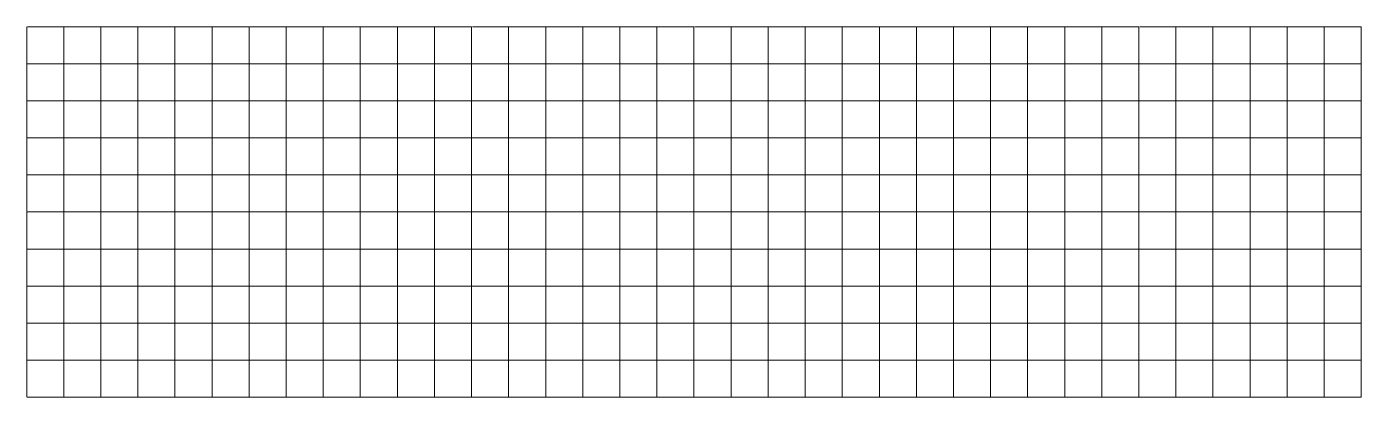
# Model space of a CAD drawing. Header units: inches. Extents: x -3 to 28797, y 2 to 8002.
import ezdxf

# ---------------------------------------------------------------- set-up
doc = ezdxf.new("R2010")
doc.units = ezdxf.units.IN
doc.header["$MEASUREMENT"] = 0
doc.layers.add('地面', color=7, linetype='Continuous', lineweight=20, true_color=0xc0c0c0)

# ---------------------------------------------------------------- blocks, each defined once
blk = doc.blocks.new('厨房地砖')
at = {"layer": '地面', "ltscale": 124.587116}
for p, q in [((-3, 4015), (-3, 7999)), ((-3, 6402), (-3, 7999)), ((16, 8002), (4797, 8002)), ((16, 8002), (4797, 8002)), ((797, 4002), (797, 8002)), ((1597, 4002), (1597, 8002)), ((2397, 4002), (2397, 8002)), ((3197, 4002), (3197, 8002)), ((3197, 4002), (3197, 8002)), ((3997, 4002), (3997, 8002)), ((4797, 4002), (4797, 8002)), ((4797, 4015), (4797, 7999)), ((4797, 6402), (4797, 7999)), ((4816, 8002), (9597, 8002)), ((4816, 8002), (9597, 8002)), ((5597, 4002), (5597, 8002)), ((6397, 4002), (6397, 8002)), ((7197, 4002), (7197, 8002)), ((7997, 4002), (7997, 8002)), ((7997, 4002), (7997, 8002)), ((8797, 4002), (8797, 8002)), ((9597, 4002), (9597, 8002)), ((9597, 4015), (9597, 7999)), ((9597, 6402), (9597, 7999)), ((9616, 8002), (14397, 8002)), ((9616, 8002), (14397, 8002)), ((10397, 4002), (10397, 8002)), ((11197, 4002), (11197, 8002)), ((11997, 4002), (11997, 8002)), ((12797, 4002), (12797, 8002)), ((12797, 4002), (12797, 8002)), ((13597, 4002), (13597, 8002)), ((14397, 4002), (14397, 8002)), ((14397, 4015), (14397, 7999)), ((14397, 6402), (14397, 7999)), ((14416, 8002), (19197, 8002)), ((14416, 8002), (19197, 8002)), ((15197, 4002), (15197, 8002)), ((15997, 4002), (15997, 8002)), ((16797, 4002), (16797, 8002)), ((17597, 4002), (17597, 8002)), ((17597, 4002), (17597, 8002)), ((18397, 4002), (18397, 8002)), ((19197, 4002), (19197, 8002)), ((19197, 4015), (19197, 7999)), ((19197, 6402), (19197, 7999)), ((19216, 8002), (23997, 8002)), ((19216, 8002), (23997, 8002)), ((19997, 4002), (19997, 8002)), ((20797, 4002), (20797, 8002)), ((21597, 4002), (21597, 8002)), ((22397, 4002), (22397, 8002)), ((22397, 4002), (22397, 8002)), ((23197, 4002), (23197, 8002)), ((23997, 4002), (23997, 8002)), ((23997, 4015), (23997, 7999)), ((23997, 6402), (23997, 7999)), ((24016, 8002), (28797, 8002)), ((24016, 8002), (28797, 8002)), ((24797, 4002), (24797, 8002)), ((25597, 4002), (25597, 8002)), ((26397, 4002), (26397, 8002)), ((27197, 4002), (27197, 8002)), ((27197, 4002), (27197, 8002)), ((27997, 4002), (27997, 8002)), ((28797, 4002), (28797, 8002)), ((-3, 7202), (4797, 7202)), ((-3, 7202), (4797, 7202)), ((3997, 4002), (3997, 7202)), ((4797, 4002), (4797, 7202)), ((4797, 7202), (9597, 7202)), ((4797, 7202), (9597, 7202)), ((8797, 4002), (8797, 7202)), ((9597, 4002), (9597, 7202)), ((9597, 7202), (14397, 7202)), ((9597, 7202), (14397, 7202)), ((13597, 4002), (13597, 7202)), ((14397, 4002), (14397, 7202)), ((14397, 7202), (19197, 7202)), ((14397, 7202), (19197, 7202)), ((18397, 4002), (18397, 7202)), ((19197, 4002), (19197, 7202)), ((19197, 7202), (23997, 7202)), ((19197, 7202), (23997, 7202)), ((23197, 4002), (23197, 7202)), ((23997, 4002), (23997, 7202)), ((23997, 7202), (28797, 7202)), ((23997, 7202), (28797, 7202)), ((27997, 4002), (27997, 7202)), ((28797, 4002), (28797, 7202)), ((-3, 6402), (4797, 6402)), ((-3, 6402), (4797, 6402)), ((4797, 6402), (9597, 6402)), ((4797, 6402), (9597, 6402)), ((9597, 6402), (14397, 6402)), ((9597, 6402), (14397, 6402)), ((14397, 6402), (19197, 6402)), ((14397, 6402), (19197, 6402)), ((19197, 6402), (23997, 6402)), ((19197, 6402), (23997, 6402)), ((23997, 6402), (28797, 6402)), ((23997, 6402), (28797, 6402)), ((-3, 5602), (4797, 5602)), ((-3, 4015), (-3, 5602)), ((-3, 5602), (4797, 5602)), ((4797, 5602), (9597, 5602)), ((4797, 4015), (4797, 5602)), ((4797, 5602), (9597, 5602)), ((9597, 5602), (14397, 5602)), ((9597, 4015), (9597, 5602)), ((9597, 5602), (14397, 5602)), ((14397, 5602), (19197, 5602)), ((14397, 4015), (14397, 5602)), ((14397, 5602), (19197, 5602)), ((19197, 5602), (23997, 5602)), ((19197, 4015), (19197, 5602)), ((19197, 5602), (23997, 5602)), ((23997, 5602), (28797, 5602)), ((23997, 4015), (23997, 5602)), ((23997, 5602), (28797, 5602)), ((-3, 4802), (4797, 4802)), ((4797, 4802), (9597, 4802)), ((9597, 4802), (14397, 4802)), ((14397, 4802), (19197, 4802)), ((19197, 4802), (23997, 4802)), ((23997, 4802), (28797, 4802)), ((-3, 15), (-3, 3999)), ((-3, 2402), (-3, 3999)), ((-2, 4002), (4797, 4002)), ((-2, 4002), (4797, 4002)), ((16, 4002), (4797, 4002)), ((797, 2), (797, 4002)), ((1597, 2), (1597, 4002)), ((2397, 2), (2397, 4002)), ((3197, 2), (3197, 4002)), ((3197, 2), (3197, 4002)), ((3997, 2), (3997, 4002)), ((4797, 2), (4797, 4002)), ((4797, 15), (4797, 3999)), ((4797, 2402), (4797, 3999)), ((4798, 4002), (9597, 4002)), ((4798, 4002), (9597, 4002)), ((4816, 4002), (9597, 4002)), ((5597, 2), (5597, 4002)), ((6397, 2), (6397, 4002)), ((7197, 2), (7197, 4002)), ((7997, 2), (7997, 4002)), ((7997, 2), (7997, 4002)), ((8797, 2), (8797, 4002)), ((9597, 2), (9597, 4002)), ((9597, 15), (9597, 3999)), ((9597, 2402), (9597, 3999)), ((9598, 4002), (14397, 4002)), ((9598, 4002), (14397, 4002)), ((9616, 4002), (14397, 4002)), ((10397, 2), (10397, 4002)), ((11197, 2), (11197, 4002)), ((11997, 2), (11997, 4002)), ((12797, 2), (12797, 4002)), ((12797, 2), (12797, 4002)), ((13597, 2), (13597, 4002)), ((14397, 2), (14397, 4002)), ((14397, 15), (14397, 3999)), ((14397, 2402), (14397, 3999)), ((14398, 4002), (19197, 4002)), ((14398, 4002), (19197, 4002)), ((14416, 4002), (19197, 4002)), ((15197, 2), (15197, 4002)), ((15997, 2), (15997, 4002)), ((16797, 2), (16797, 4002)), ((17597, 2), (17597, 4002)), ((17597, 2), (17597, 4002)), ((18397, 2), (18397, 4002)), ((19197, 2), (19197, 4002)), ((19197, 15), (19197, 3999)), ((19197, 2402), (19197, 3999)), ((19198, 4002), (23997, 4002)), ((19198, 4002), (23997, 4002)), ((19216, 4002), (23997, 4002)), ((19997, 2), (19997, 4002)), ((20797, 2), (20797, 4002)), ((21597, 2), (21597, 4002)), ((22397, 2), (22397, 4002)), ((22397, 2), (22397, 4002)), ((23197, 2), (23197, 4002)), ((23997, 2), (23997, 4002)), ((23997, 15), (23997, 3999)), ((23997, 2402), (23997, 3999)), ((23998, 4002), (28797, 4002)), ((23998, 4002), (28797, 4002)), ((24016, 4002), (28797, 4002)), ((24797, 2), (24797, 4002)), ((25597, 2), (25597, 4002)), ((26397, 2), (26397, 4002)), ((27197, 2), (27197, 4002)), ((27197, 2), (27197, 4002)), ((27997, 2), (27997, 4002)), ((28797, 2), (28797, 4002)), ((-3, 3202), (4797, 3202)), ((-3, 3202), (4797, 3202)), ((3997, 2), (3997, 3202)), ((4797, 2), (4797, 3202)), ((4797, 3202), (9597, 3202)), ((4797, 3202), (9597, 3202)), ((8797, 2), (8797, 3202)), ((9597, 2), (9597, 3202)), ((9597, 3202), (14397, 3202)), ((9597, 3202), (14397, 3202)), ((13597, 2), (13597, 3202)), ((14397, 2), (14397, 3202)), ((14397, 3202), (19197, 3202)), ((14397, 3202), (19197, 3202)), ((18397, 2), (18397, 3202)), ((19197, 2), (19197, 3202)), ((19197, 3202), (23997, 3202)), ((19197, 3202), (23997, 3202)), ((23197, 2), (23197, 3202)), ((23997, 2), (23997, 3202)), ((23997, 3202), (28797, 3202)), ((23997, 3202), (28797, 3202)), ((27997, 2), (27997, 3202)), ((28797, 2), (28797, 3202)), ((-3, 2402), (4797, 2402)), ((-3, 2402), (4797, 2402)), ((4797, 2402), (9597, 2402)), ((4797, 2402), (9597, 2402)), ((9597, 2402), (14397, 2402)), ((9597, 2402), (14397, 2402)), ((14397, 2402), (19197, 2402)), ((14397, 2402), (19197, 2402)), ((19197, 2402), (23997, 2402)), ((19197, 2402), (23997, 2402)), ((23997, 2402), (28797, 2402)), ((23997, 2402), (28797, 2402)), ((-3, 1602), (4797, 1602)), ((-3, 15), (-3, 1602)), ((-3, 1602), (4797, 1602)), ((4797, 1602), (9597, 1602)), ((4797, 15), (4797, 1602)), ((4797, 1602), (9597, 1602)), ((9597, 1602), (14397, 1602)), ((9597, 15), (9597, 1602)), ((9597, 1602), (14397, 1602)), ((14397, 1602), (19197, 1602)), ((14397, 15), (14397, 1602)), ((14397, 1602), (19197, 1602)), ((19197, 1602), (23997, 1602)), ((19197, 15), (19197, 1602)), ((19197, 1602), (23997, 1602)), ((23997, 1602), (28797, 1602)), ((23997, 15), (23997, 1602)), ((23997, 1602), (28797, 1602)), ((-3, 802), (4797, 802)), ((4797, 802), (9597, 802)), ((9597, 802), (14397, 802)), ((14397, 802), (19197, 802)), ((19197, 802), (23997, 802)), ((23997, 802), (28797, 802)), ((-2, 2), (4797, 2)), ((-2, 2), (4797, 2)), ((4798, 2), (9597, 2)), ((4798, 2), (9597, 2)), ((9598, 2), (14397, 2)), ((9598, 2), (14397, 2)), ((14398, 2), (19197, 2)), ((14398, 2), (19197, 2)), ((19198, 2), (23997, 2)), ((19198, 2), (23997, 2)), ((23998, 2), (28797, 2)), ((23998, 2), (28797, 2))]:
    blk.add_line(p, q, dxfattribs=at)

msp = doc.modelspace()

# ---------------------------------------------------------------- block references
msp.add_blockref('厨房地砖', (0, 0))

doc.saveas('drawing.dxf')
